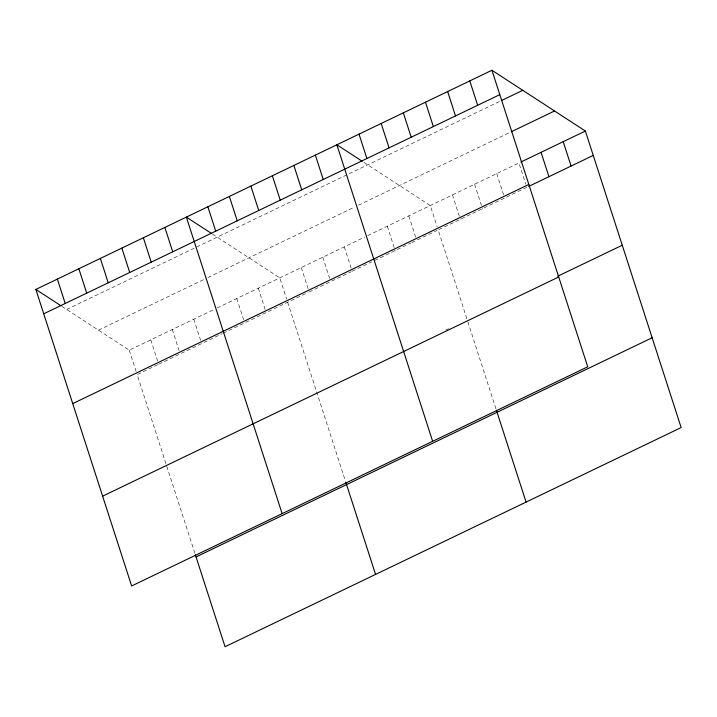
<?xml version="1.0" encoding="UTF-8"?>
<svg xmlns="http://www.w3.org/2000/svg" width="717" height="717" viewBox="0 0 717 717"><rect width="100%" height="100%" fill="white"/><g stroke="black" fill="none" stroke-linecap="round" stroke-linejoin="round"><path stroke-width="0.54" stroke-dasharray="3.58 2.69" d="M66.681 309.484L499.615 101.447M98.444 330.143L205.958 278.483M207.912 277.542L354.512 207.096M358.419 205.223L510.235 132.269M62.012 306.446L129.275 350.201L214.311 309.341M217.242 307.934L364.819 237.013M367.749 235.606L518.911 162.974L525.758 184.161M157.677 364.711L137.153 374.57L195.033 553.766M158.654 364.236L222.18 333.71M223.157 333.244L308.185 292.384M309.161 291.918L351.187 271.725M352.164 271.25L371.711 261.857M374.641 260.45L410.805 243.072M411.782 242.606L437.2 230.39M526.789 187.343L438.177 229.924L466.848 318.715M445.678 330.071L448.609 328.664M363.967 162.409L430.299 205.555L437.146 226.742M212.519 234.118L279.791 277.873L286.639 299.07M496.756 173.613L503.603 194.809M474.609 184.26L482.478 208.638M452.454 194.907L460.323 219.277M467.86 321.843L496.047 409.12M408.798 215.88L415.645 237.076M387.297 226.214L395.166 250.592M344.294 246.881L351.142 268.068M322.793 257.206L329.641 278.402M301.292 267.54L308.14 288.736M287.66 302.242L345.54 481.439M258.29 288.207L265.138 309.403M236.789 298.541L243.637 319.728M193.787 319.199L200.626 340.396M172.286 329.533L179.125 350.73M150.785 339.867L157.623 361.063M129.275 350.201L136.122 371.388"/><path stroke-width="1.08" d="M491.943 70.266L587.725 366.799L131.632 585.968L35.85 289.426L491.943 70.266L585.368 131.032L681.15 427.574L225.057 646.734L195.374 554.815M43.719 313.804L499.812 94.644M501.631 100.479L522.774 90.324M511.239 131.785L554.537 110.983M520.927 162.006L585.368 131.032M72.731 403.617L528.823 184.457M528.796 186.375L593.246 155.41M557.808 276.188L622.257 245.223M102.621 496.155L558.713 276.986M196.046 556.921L652.138 337.761M362.094 161.191L336.873 144.78L432.647 441.313M211.587 233.518L186.357 217.108L282.139 513.641M35.85 289.426L61.079 305.836M563.221 141.679L571.091 166.057M541.066 152.327L548.935 176.696M469.787 80.913L477.665 105.282M447.641 91.561L455.51 115.93M425.486 102.199L433.355 126.577M403.33 112.847L411.2 137.225M496.388 410.169L526.081 502.088M381.175 123.494L389.053 147.863M359.02 134.142L366.898 158.511M315.372 155.114L323.242 179.492M293.871 165.448L301.74 189.817M272.37 175.782L280.239 200.151M250.869 186.115L258.738 210.484M345.881 482.496L375.565 574.407M229.359 196.44L237.237 220.818M207.858 206.774L215.736 231.152M164.856 227.441L172.734 251.81M143.355 237.766L151.233 262.144M121.854 248.1L129.732 272.478M100.353 258.434L108.231 282.803M78.852 268.767L86.721 293.136M57.351 279.101L65.22 303.47"/></g></svg>
